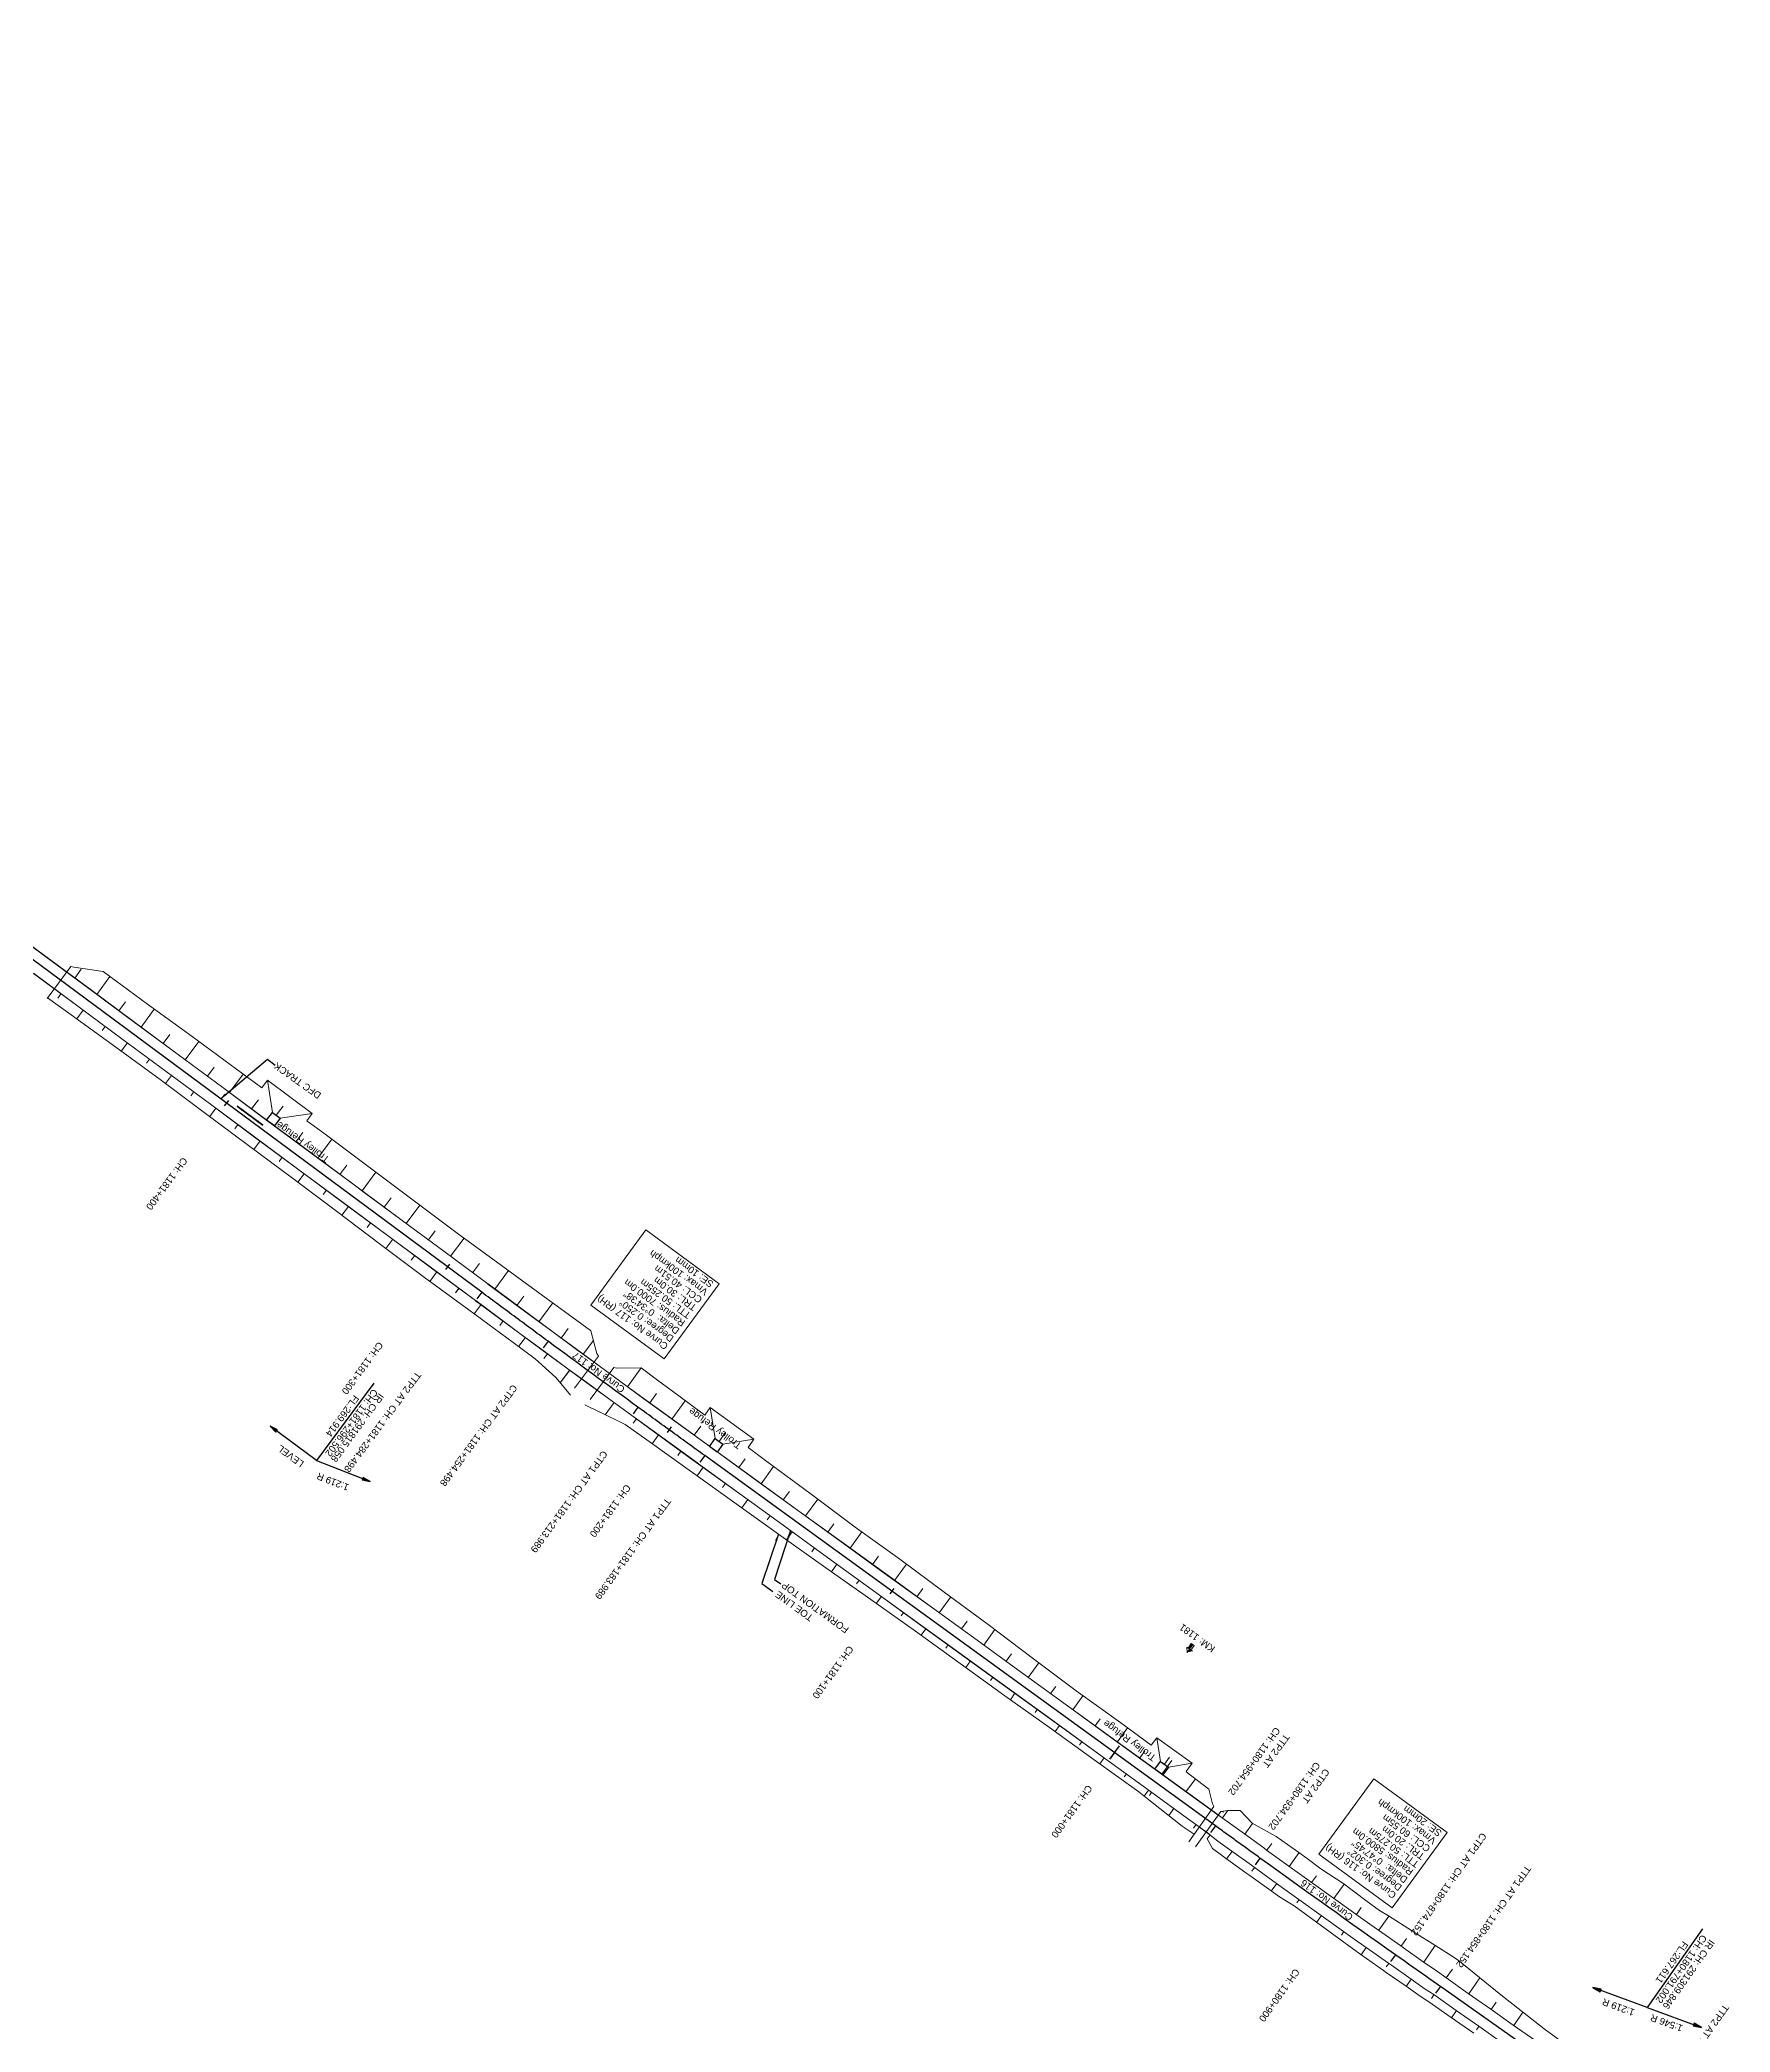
# Model space of a CAD drawing. Header units: metres. Extents: x 646784 to 662189, y 3367130 to 3378376.
# Drawn here: x 651241 to 651856, y 3374660 to 3375385 of the extents above; entities that cross this region are included whole.
import ezdxf
from ezdxf.enums import TextEntityAlignment as Align

# ---------------------------------------------------------------- set-up
doc = ezdxf.new("R2010")
doc.units = ezdxf.units.M
doc.header["$MEASUREMENT"] = 0
doc.linetypes.add('CENTER2', pattern=[1.125, 0.75, -0.125, 0.125, -0.125])
for name, color, linetype, lineweight in [('C-ALIG-DG-SPIRAL', 1, 'CENTER2', 70), ('C-ALIG-LABL-DG', 1, 'Continuous', 25), ('C-ALIG-LABL-DG-MARK', 1, 'Continuous', 25), ('Km post', 1, 'Continuous', 13), ('Proposed Curve_Details', 10, 'Continuous', 0), ('PROPOSED DFC TRACK', 1, 'Continuous', 0), ('PROPOSED DFCC TOE LINE', 239, 'Continuous', 0), ('PROPOSED DFCC TOE SLOPES', 239, 'Continuous', 0), ('PROPOSED DFCC TRACK', 1, 'Continuous', 0), ('PROPOSED GRADES IN PLAN', 10, 'Continuous', 0)]:
    doc.layers.add(name, color=color, linetype=linetype, lineweight=lineweight)
for name, color, linetype in [('PROPOSED DFCC FORMATION LINE', 187, 'Continuous'), ('PROPOSED FORMATION LINE - PLAN', 187, 'Continuous'), ('Trolley Refuse', 10, 'Continuous')]:
    doc.layers.add(name, color=color, linetype=linetype)
doc.styles.add('Arial', font='arial.ttf')
doc.styles.get("Standard").update_dxf_attribs({"font": 'arial.ttf'})
doc.styles.add('Style-Arial', font='arial.ttf')
doc.dimstyles.new('ISO-25', dxfattribs={"dimtxt": 2.5, "dimasz": 2.5, "dimexe": 1.25, "dimexo": 0.625, "dimtad": 1, "dimtxsty": 'Standard', "dimcen": 2.5, "dimadec": 0, "dimazin": 0, "dimtfac": 1, "dimtmove": 0, "dimatfit": 3, "dimfxl": 1, "dimarcsym": 0})

# ---------------------------------------------------------------- blocks, each defined once
blk = doc.blocks.new('Direction')
h = blk.add_hatch(color=256)
h.dxf.hatch_style = 1
h.paths.add_polyline_path([(-5.54, 0), (-4.75, -0.13), (-4.75, 0.13)])
blk.add_lwpolyline([(-5.54, 0), (-4.75, -0.13), (-4.75, 0.13)], close=True)
blk.add_lwpolyline([(0, 0), (-5.54, 0)])
blk = doc.blocks.new('Tick Hor')
blk.add_lwpolyline([(-0.5, 0), (0.5, 0)])
blk = doc.blocks.new('KM Post')
at = {"layer": 'Km post', "lineweight": 13}
h = blk.add_hatch(color=256, dxfattribs=at)
h.paths.add_polyline_path([(0, -8.9), (1.6, -8.9), (1.6, -3.8), (0, -3.8)])
h.paths.add_polyline_path([(0, -3.8), (0, 0), (-3.4, -3.8)])
for p, q in [((0, -8.9), (0, 0)), ((3.1, -3.8), (0, 0)), ((3.1, -3.8), (-3.4, -3.8))]:
    blk.add_line(p, q, dxfattribs=at)
blk.add_lwpolyline([(1.6, -3.8), (1.6, -8.9), (-1.6, -8.9), (-1.6, -3.8)], dxfattribs=at)

msp = doc.modelspace()

# ---------------------------------------------------------------- linework, layer by layer
at = {"layer": 'C-ALIG-DG-SPIRAL', "color": 1, "linetype": 'Continuous', "lineweight": 30, "flags": 128}
msp.add_lwpolyline([(651818.9028, 3374628.9379), (651750.6214, 3374676.9867), (651750.0937, 3374677.358), (651749.5661, 3374677.7293), (651749.0385, 3374678.1006), (651748.5109, 3374678.4719), (651747.9833, 3374678.8432), (651747.4557, 3374679.2145), (651746.9281, 3374679.5858), (651746.4005, 3374679.9571), (651745.8729, 3374680.3285), (651745.3454, 3374680.6998), (651744.8178, 3374681.0712), (651744.2903, 3374681.4426), (651743.7628, 3374681.8141), (651743.2353, 3374682.1855), (651742.7078, 3374682.557), (651742.1803, 3374682.9285), (651741.6529, 3374683.3), (651741.1255, 3374683.6716), (651740.5981, 3374684.0432), (651740.0707, 3374684.4148), (651739.5434, 3374684.7865), (651739.0161, 3374685.1582), (651738.4888, 3374685.53), (651737.9615, 3374685.9018), (651737.4343, 3374686.2737), (651736.9071, 3374686.6455), (651736.38, 3374687.0175), (651735.8528, 3374687.3895), (651735.3258, 3374687.7615), (651734.7987, 3374688.1336), (651734.2717, 3374688.5058, -0.00260994), (651684.9963, 3374723.6945), (651684.4732, 3374724.0722), (651683.9502, 3374724.4499), (651683.4272, 3374724.8277), (651682.9043, 3374725.2056), (651682.3814, 3374725.5835), (651681.8586, 3374725.9615), (651681.3357, 3374726.3395), (651680.813, 3374726.7175), (651680.2902, 3374727.0956), (651679.7675, 3374727.4738), (651679.2448, 3374727.852), (651678.7221, 3374728.2302), (651678.1995, 3374728.6084), (651677.6768, 3374728.9867), (651677.1542, 3374729.365), (651676.6317, 3374729.7434), (651676.1091, 3374730.1217), (651675.5866, 3374730.5001), (651675.064, 3374730.8786), (651674.5415, 3374731.257), (651674.019, 3374731.6355), (651673.4966, 3374732.014), (651672.9741, 3374732.3925), (651672.4517, 3374732.771), (651671.9292, 3374733.1495), (651671.4068, 3374733.5281), (651670.8844, 3374733.9066), (651670.3619, 3374734.2852), (651669.8395, 3374734.6638), (651669.3171, 3374735.0423), (651668.7947, 3374735.4209), (651483.1317, 3374869.9633), (651482.3481, 3374870.5311), (651481.5645, 3374871.099), (651480.7809, 3374871.6669), (651479.9973, 3374872.2347), (651479.2137, 3374872.8026), (651478.4301, 3374873.3705), (651477.6465, 3374873.9385), (651476.863, 3374874.5064), (651476.0794, 3374875.0744), (651475.2959, 3374875.6424), (651474.5124, 3374876.2105), (651473.729, 3374876.7786), (651472.9456, 3374877.3467), (651472.1622, 3374877.9149), (651471.3788, 3374878.4831), (651470.5955, 3374879.0514), (651469.8122, 3374879.6197), (651469.029, 3374880.1881), (651468.2458, 3374880.7566), (651467.4627, 3374881.3251), (651466.6796, 3374881.8937), (651465.8965, 3374882.4623), (651465.1136, 3374883.0311), (651464.3306, 3374883.5999), (651463.5478, 3374884.1688), (651462.765, 3374884.7378), (651461.9823, 3374885.3069), (651461.1996, 3374885.8761), (651460.417, 3374886.4453), (651459.6345, 3374887.0147), (651458.852, 3374887.5842, -0.00144677), (651426.1699, 3374911.5196), (651425.3908, 3374912.0937), (651424.6119, 3374912.6679), (651423.833, 3374913.2422), (651423.0541, 3374913.8166), (651422.2754, 3374914.3911), (651421.4967, 3374914.9657), (651420.718, 3374915.5404), (651419.9395, 3374916.1152), (651419.161, 3374916.69), (651418.3825, 3374917.2649), (651417.6041, 3374917.8399), (651416.8258, 3374918.415), (651416.0475, 3374918.9901), (651415.2692, 3374919.5653), (651414.491, 3374920.1406), (651413.7128, 3374920.7159), (651412.9347, 3374921.2912), (651412.1566, 3374921.8666), (651411.3785, 3374922.4421), (651410.6005, 3374923.0176), (651409.8225, 3374923.5931), (651409.0445, 3374924.1687), (651408.2666, 3374924.7443), (651407.4886, 3374925.3199), (651406.7107, 3374925.8955), (651405.9328, 3374926.4712), (651405.1549, 3374927.0469), (651404.3771, 3374927.6226), (651403.5992, 3374928.1983), (651402.8213, 3374928.774), (651402.0435, 3374929.3497), (646807.9803, 3378329.5765)], format="xyb", dxfattribs=at)
at = {"layer": 'C-ALIG-LABL-DG', "color": 1, "linetype": 'Continuous', "lineweight": 25}
msp.add_line((651632.1151, 3374762.0011), (651630.6481, 3374759.9768), dxfattribs=at)
at = {"layer": 'C-ALIG-LABL-DG-MARK', "color": 1, "linetype": 'Continuous', "lineweight": 25}
for p, q in [((651402.0435, 3374929.3497), (651400.2587, 3374926.9384)), ((651426.1699, 3374911.5196), (651424.3903, 3374909.1044)), ((651458.852, 3374887.5842), (651457.0865, 3374885.1588)), ((651483.1317, 3374869.9633), (651481.3714, 3374867.534)), ((651668.7947, 3374735.4209), (651667.0343, 3374732.9917)), ((651684.9963, 3374723.6945), (651683.2401, 3374721.2622)), ((651734.2717, 3374688.5058), (651732.541, 3374686.0553)), ((651750.6214, 3374676.9867), (651748.8949, 3374674.5333))]:
    msp.add_line(p, q, dxfattribs=at)
at = {"layer": 'Proposed Curve_Details'}
for points in [[(651488.3505, 3374932.4331), (651468.3598, 3374905.1372), (651441.6883, 3374924.6705), (651461.679, 3374951.9664)], [(651753.1067, 3374732.9115), (651733.116, 3374705.6156), (651706.4445, 3374725.1489), (651726.4352, 3374752.4448)]]:
    msp.add_lwpolyline(points, close=True, dxfattribs=at)
at = {"layer": 'PROPOSED DFCC FORMATION LINE', "lineweight": 0, "flags": 128}
for points in [[(651669.8336, 3374739.2991), (651663.121, 3374744.1635), (651646.9262, 3374755.8992), (651630.7313, 3374767.635), (651614.5365, 3374779.3707), (651598.3417, 3374791.1064), (651582.1468, 3374802.8422), (651565.952, 3374814.5779), (651549.7572, 3374826.3136), (651533.5623, 3374838.0494), (651517.3675, 3374849.7851), (651501.1727, 3374861.5208), (651485.3321, 3374872.9999), (651484.9778, 3374873.2566), (651468.79, 3374884.9956), (651461.0589, 3374890.6161), (651452.6295, 3374896.7617), (651444.7093, 3374902.5537), (651436.5029, 3374908.573), (651428.3944, 3374914.5385), (651420.409, 3374920.4301), (651404.3323, 3374932.3211), (651404.2744, 3374932.3639), (651388.2565, 3374944.2194), (651375.9234, 3374953.3475), (651372.1807, 3374956.1176), (651359.8477, 3374965.2457), (651356.1049, 3374968.0159), (651340.0291, 3374979.9141), (651323.9533, 3374991.8124), (651307.8775, 3375003.7107), (651291.8017, 3375015.6089), (651275.7259, 3375027.5072), (651259.6501, 3375039.4055), (651243.5743, 3375051.3037), (651227.4985, 3375063.202)], [(651227.5282, 3375063.2422), (651243.604, 3375051.3439), (651259.6798, 3375039.4456), (651275.7556, 3375027.5474), (651291.8314, 3375015.6491), (651307.9072, 3375003.7509), (651323.983, 3374991.8526), (651340.0588, 3374979.9543), (651356.1346, 3374968.0561), (651359.8774, 3374965.2859), (651372.2104, 3374956.1578), (651375.9532, 3374953.3877), (651388.2862, 3374944.2595), (651404.3042, 3374932.4041), (651404.362, 3374932.3613), (651420.4387, 3374920.4703), (651428.4241, 3374914.5788), (651436.5325, 3374908.6133), (651444.7389, 3374902.594), (651452.659, 3374896.8021), (651461.0883, 3374890.6565), (651468.8194, 3374885.036), (651485.0072, 3374873.297), (651485.3614, 3374873.0404), (651501.202, 3374861.5613), (651517.3968, 3374849.8256), (651533.5917, 3374838.0898), (651549.7865, 3374826.3541), (651565.9813, 3374814.6184), (651582.1762, 3374802.8827), (651598.371, 3374791.1469), (651614.5658, 3374779.4112), (651630.7607, 3374767.6755), (651646.9555, 3374755.9397), (651663.1503, 3374744.204), (651669.863, 3374739.3396)], [(651666.7882, 3374732.1821), (651658.6907, 3374738.05), (651642.4959, 3374749.7857), (651626.3011, 3374761.5214), (651610.1063, 3374773.2571), (651593.9114, 3374784.9929), (651577.7166, 3374796.7286), (651561.5218, 3374808.4643), (651545.3269, 3374820.2001), (651529.1321, 3374831.9358), (651512.9373, 3374843.6715), (651496.7424, 3374855.4073), (651480.9018, 3374866.8863), (651480.5476, 3374867.143), (651464.3537, 3374878.8864), (651456.6156, 3374884.5121), (651448.1771, 3374890.6643), (651440.2484, 3374896.4625), (651432.0331, 3374902.4883), (651423.9158, 3374908.4603), (651415.9232, 3374914.3572), (651399.8407, 3374926.2525), (651399.7828, 3374926.2953), (651383.7649, 3374938.1507), (651371.4318, 3374947.2789), (651367.6891, 3374950.049), (651355.3561, 3374959.1771), (651351.6133, 3374961.9473), (651335.5375, 3374973.8455), (651319.4617, 3374985.7438), (651303.3859, 3374997.6421), (651287.3101, 3375009.5403), (651271.2343, 3375021.4386), (651255.1585, 3375033.3368), (651239.0827, 3375045.2351)], [(651666.8175, 3374732.2226), (651658.7201, 3374738.0904), (651642.5253, 3374749.8262), (651626.3304, 3374761.5619), (651610.1356, 3374773.2976), (651593.9408, 3374785.0334), (651577.7459, 3374796.7691), (651561.5511, 3374808.5048), (651545.3563, 3374820.2406), (651529.1614, 3374831.9763), (651512.9666, 3374843.712), (651496.7718, 3374855.4478), (651480.9312, 3374866.9268), (651480.5769, 3374867.1835), (651464.3831, 3374878.9269), (651456.645, 3374884.5525), (651448.2066, 3374890.7047), (651440.2779, 3374896.5029), (651432.0627, 3374902.5286), (651423.9455, 3374908.5006), (651415.953, 3374914.3974), (651399.8704, 3374926.2927), (651399.8126, 3374926.3355), (651383.7946, 3374938.1909), (651371.4616, 3374947.3191), (651367.7188, 3374950.0892), (651355.3858, 3374959.2173), (651351.643, 3374961.9875), (651335.5672, 3374973.8857), (651319.4914, 3374985.784), (651303.4156, 3374997.6822), (651287.3398, 3375009.5805), (651271.264, 3375021.4788), (651255.1882, 3375033.377), (651239.1124, 3375045.2753)]]:
    msp.add_lwpolyline(points, dxfattribs=at)
at = {"layer": 'PROPOSED DFCC TOE LINE', "lineweight": 0, "flags": 128}
for points in [[(651253.7396, 3375047.4735), (651264.4368, 3375045.8728), (651280.5364, 3375034.0067), (651296.7346, 3375022.2738), (651312.858, 3375010.4398), (651322.1127, 3375003.5903)], [(651434.3481, 3374891.9822), (651429.1094, 3374898.1994), (651428.979, 3374898.3308), (651421.477, 3374905.1504), (651413.493, 3374911.0671), (651397.3837, 3374922.9329), (651397.3256, 3374922.9754), (651381.2367, 3374934.7349), (651365.197, 3374946.6819), (651349.2748, 3374958.7877), (651333.3023, 3374970.8256), (651317.2294, 3374982.7277), (651301.193, 3374994.6792), (651285.1815, 3375006.6644), (651269.0194, 3375018.446), (651252.8224, 3375030.1805), (651244.2007, 3375036.3163)], [(651322.1127, 3375003.5903), (651324.1949, 3375006.4036), (651340.4669, 3374994.3602), (651338.4368, 3374991.6172), (651345.0982, 3374986.7631), (651361.1244, 3374974.7978), (651377.1713, 3374962.8604), (651393.1695, 3374950.8574), (651409.226, 3374939.054), (651409.284, 3374939.0114), (651425.435, 3374927.2344), (651433.4683, 3374921.4248), (651441.5759, 3374915.4787), (651441.722, 3374915.3696), (651443.9298, 3374907.1199)], [(651451.2026, 3374901.7485), (651460.0893, 3374901.853), (651466.0203, 3374897.4319), (651473.6677, 3374891.7125), (651483.1624, 3374884.6546), (651485.1457, 3374887.3914), (651501.0068, 3374875.8973), (651498.882, 3374872.9651), (651505.7589, 3374867.8496), (651521.7885, 3374855.8859), (651537.8562, 3374843.9747), (651554.1119, 3374832.323), (651570.1583, 3374820.3825), (651586.257, 3374808.5141), (651602.2311, 3374796.4737), (651618.1896, 3374784.4119), (651634.4687, 3374772.7924), (651645.5093, 3374764.6619)], [(651661.1279, 3374732.3854), (651656.7025, 3374735.3063), (651643.3488, 3374745.8242), (651640.9783, 3374747.6914), (651624.7699, 3374759.4085), (651608.5282, 3374771.0795), (651592.2409, 3374782.6876), (651576.0099, 3374794.3735), (651559.822, 3374806.1188), (651543.5074, 3374817.6893), (651527.1454, 3374829.1942), (651510.8536, 3374840.7962), (651494.5758, 3374852.4174), (651478.6734, 3374863.8111), (651478.3176, 3374864.0657), (651462.0472, 3374875.7102), (651454.2624, 3374881.2794), (651444.8861, 3374885.8474), (651444.7095, 3374885.9156), (651439.5658, 3374888.4436)], [(651645.5093, 3374764.6619), (651647.5107, 3374767.4239), (651660.3451, 3374758.1233), (651658.1478, 3374755.0911)], [(651658.1808, 3374755.0657), (651666.4179, 3374748.7131), (651667.7493, 3374743.4283)]]:
    msp.add_lwpolyline(points, dxfattribs=at)
at = {"layer": 'PROPOSED DFCC TOE SLOPES', "linetype": 'Continuous', "lineweight": 0}
for p, q in [((651665.848, 3374730.6853, 268.2129), (651666.8906, 3374732.1015, 269.0923)), ((651679.4645, 3374732.3822, 269.0436), (651682.2796, 3374736.2693, 266.6439)), ((651674.9009, 3374726.1183, 269.0387), (651672.8941, 3374723.3894, 267.3452)), ((651695.6724, 3374720.6647, 268.946), (651699.267, 3374725.6533, 265.8716)), ((651682.0245, 3374718.9036, 268.1564), (651683.0013, 3374720.2546, 268.99)), ((651705.5435, 3374717.2689, 267.3943), (651703.7913, 3374714.8265, 268.8972)), ((651691.1088, 3374714.4007, 268.9412), (651689.1515, 3374711.6844, 267.2672)), ((651711.923, 3374709.0063, 268.8484), (651715.6504, 3374714.2262, 265.6414)), ((651698.3848, 3374707.3878, 268.1697), (651699.2275, 3374708.5624, 268.8925)), ((651707.3592, 3374702.7421, 268.8437), (651705.5999, 3374700.2784, 267.3301)), ((651721.8378, 3374705.6947, 267.2718), (651720.0676, 3374703.2041, 268.7996)), ((651714.6146, 3374695.6888, 268.0276), (651715.5037, 3374696.9398, 268.795)), ((651728.2251, 3374697.4201, 268.7507), (651731.8646, 3374702.5632, 265.6005)), ((651723.6611, 3374691.1555, 268.7463), (651721.8085, 3374688.5376, 267.1427)), ((651730.9109, 3374684.0846, 267.9007), (651731.8294, 3374685.3868, 268.6975)), ((651740.0047, 3374679.6279, 268.6488), (651738.2184, 3374677.05, 267.0805)), ((651747.3558, 3374672.6823, 267.8052), (651748.2665, 3374673.9972, 268.605)), ((651756.4447, 3374668.2424, 268.5562), (651754.605, 3374665.628, 266.9578)), ((651770.9407, 3374671.2393, 266.9102), (651769.1031, 3374668.6279, 268.5068)), ((651777.2812, 3374662.873, 268.458), (651780.6241, 3374667.6235, 265.5536)), ((651763.7346, 3374661.2253, 267.7357), (651764.6228, 3374662.4875, 268.5074))]:
    msp.add_line(p, q, dxfattribs=at)
at = {"layer": 'PROPOSED DFCC TOE SLOPES', "linetype": 'Continuous', "lineweight": 0, "flags": 128}
for points in [[(651254.0661, 3375043.5383), (651256.4631, 3375046.7769)], [(651262.104, 3375037.5892), (651266.8944, 3375044.0615)], [(651249.1135, 3375037.8731), (651247.8887, 3375036.2182)], [(651257.1514, 3375031.924), (651254.8003, 3375028.7475)], [(651270.1419, 3375031.6401), (651272.5431, 3375034.8843)], [(651278.1798, 3375025.691), (651283.009, 3375032.2158)], [(651265.1893, 3375025.9749), (651264.0441, 3375024.4275)], [(651286.2177, 3375019.7418), (651288.6629, 3375023.0456)], [(651273.2272, 3375020.0257), (651270.9931, 3375017.0072)], [(651281.2651, 3375014.0766), (651280.1696, 3375012.5965)], [(651294.2556, 3375013.7927), (651299.1958, 3375020.4674)], [(651289.303, 3375008.1275), (651287.1368, 3375005.2007)], [(651302.2935, 3375007.8436), (651304.7755, 3375011.197)], [(651310.3314, 3375001.8944), (651315.3119, 3375008.6236)], [(651297.3409, 3375002.1784), (651296.2418, 3375000.6933)], [(651325.9437, 3374994.6936), (651324.1949, 3375006.4036)], [(651305.3788, 3374996.2292), (651303.1514, 3374993.2197)], [(651318.3693, 3374995.9453), (651320.8596, 3374999.31)], [(651327.3503, 3374993.6525), (651329.8406, 3374997.0172)], [(651328.7569, 3374992.6114), (651340.4669, 3374994.3602)], [(651313.4167, 3374990.2801), (651312.2931, 3374988.762)], [(651334.4451, 3374984.047), (651336.9643, 3374987.4508)], [(651321.4546, 3374984.331), (651319.1922, 3374981.2742)], [(651329.4925, 3374978.3818), (651328.3606, 3374976.8525)], [(651342.483, 3374978.0979), (651347.5446, 3374984.9366)], [(651337.5304, 3374972.4327), (651335.2529, 3374969.3555)], [(651350.5209, 3374972.1488), (651353.0393, 3374975.5514)], [(651358.5588, 3374966.1996), (651363.5739, 3374972.9756)], [(651345.5683, 3374966.4836), (651344.4037, 3374964.9101)], [(651366.5967, 3374960.2505), (651369.097, 3374963.6287)], [(651353.6062, 3374960.5344), (651351.2192, 3374957.3094)], [(651374.6346, 3374954.3014), (651379.6133, 3374961.0282)], [(651361.6441, 3374954.5853), (651360.4122, 3374952.9209)], [(651382.6725, 3374948.3523), (651385.1425, 3374951.6895)], [(651390.7104, 3374942.4031), (651395.6294, 3374949.0491)], [(651369.682, 3374948.6362), (651367.1558, 3374945.2229)], [(651377.7199, 3374942.687), (651376.4478, 3374940.9682)], [(651385.7578, 3374936.7379), (651383.2086, 3374933.2936)], [(651398.748, 3374936.4542), (651401.217, 3374939.7904)], [(651406.7855, 3374930.5066), (651411.7482, 3374937.2146)], [(651393.7957, 3374930.7888), (651392.5389, 3374929.0907)], [(651393.7962, 3374930.7884), (651392.5395, 3374929.0902)], [(651414.8236, 3374924.5613), (651417.3241, 3374927.9433)], [(651401.8346, 3374924.8399), (651399.351, 3374921.4838)], [(651401.836, 3374924.8388), (651399.3533, 3374921.4822)], [(651422.8607, 3374918.6213), (651427.9015, 3374925.4506)], [(651409.8758, 3374918.8923), (651408.6404, 3374917.2219)], [(651409.8776, 3374918.891), (651408.6426, 3374917.2202)], [(651417.9192, 3374912.9468), (651415.455, 3374909.6131)], [(651417.9267, 3374912.9412), (651415.4666, 3374909.6045)], [(651430.9022, 3374912.6935), (651433.4389, 3374916.1397)], [(651425.9756, 3374907.007), (651424.6632, 3374905.227)], [(651425.9838, 3374907.0009), (651424.6734, 3374905.2185)], [(651438.9512, 3374906.7771), (651442.6667, 3374911.8395)], [(651434.0408, 3374901.0776), (651430.6129, 3374896.415)], [(651434.0495, 3374901.0712), (651430.6256, 3374896.3999)], [(651455.0743, 3374894.9792), (651460.0893, 3374901.853)], [(651463.1486, 3374889.0969), (651465.618, 3374892.4914)], [(651450.1977, 3374889.2529), (651446.9679, 3374884.8332)], [(651450.2061, 3374889.2467), (651446.9844, 3374884.8251)], [(651471.2325, 3374883.2244), (651476.0876, 3374889.9136)], [(651486.9391, 3374876.1577), (651485.1457, 3374887.3914)], [(651458.2883, 3374883.3578), (651457.1008, 3374881.7281)], [(651458.2966, 3374883.3518), (651457.1114, 3374881.7205)], [(651466.3867, 3374877.4739), (651464.0592, 3374874.2703)], [(651466.3922, 3374877.4699), (651464.0676, 3374874.2643)], [(651479.3251, 3374877.3558), (651481.7164, 3374880.6538)], [(651488.3561, 3374875.1309), (651490.7475, 3374878.4289)], [(651474.4877, 3374871.5993), (651473.3437, 3374870.0218)], [(651474.4882, 3374871.5989), (651473.3443, 3374870.0213)], [(651489.7731, 3374874.104), (651501.0068, 3374875.8973)], [(651482.5841, 3374865.729), (651480.332, 3374862.6228)], [(651482.5857, 3374865.7279), (651480.3343, 3374862.6211)], [(651495.5168, 3374865.6194), (651497.8355, 3374868.8191)], [(651503.6142, 3374859.7516), (651508.1755, 3374866.046)], [(651490.6831, 3374859.86), (651489.5732, 3374858.3284)], [(651511.7116, 3374853.8837), (651513.951, 3374856.9739)], [(651498.7805, 3374853.9921), (651496.5948, 3374850.976)], [(651506.8779, 3374848.1243), (651505.8058, 3374846.6448)], [(651519.809, 3374848.0158), (651524.2109, 3374854.0902)], [(651514.9753, 3374842.2564), (651512.8743, 3374839.3571)], [(651527.9064, 3374842.148), (651530.0756, 3374845.1413)], [(651536.0038, 3374836.2801), (651540.3069, 3374842.2181)], [(651523.0727, 3374836.3885), (651522.0465, 3374834.9723)], [(651544.1013, 3374830.4122), (651546.268, 3374833.4023)], [(651531.1701, 3374830.5207), (651529.1748, 3374827.7672)], [(651552.1987, 3374824.5444), (651556.5311, 3374830.5229)], [(651539.2676, 3374824.6528), (651538.3117, 3374823.3338)], [(651547.365, 3374818.7849), (651545.531, 3374816.2541)], [(651560.2961, 3374818.6765), (651562.4252, 3374821.6145)], [(651568.3935, 3374812.8086), (651572.5853, 3374818.5932)], [(651555.4624, 3374812.9171), (651554.5754, 3374811.693)], [(651563.5598, 3374807.0492), (651561.8299, 3374804.662)], [(651576.4909, 3374806.9408), (651578.5628, 3374809.7999)], [(651584.5883, 3374801.0729), (651588.6653, 3374806.6989)], [(651571.6572, 3374801.1813), (651570.7905, 3374799.9853)], [(651592.6858, 3374795.205), (651594.669, 3374797.9419)], [(651579.7546, 3374795.3135), (651578.0231, 3374792.924)], [(651600.7832, 3374789.3372), (651604.637, 3374794.6552)], [(651587.8521, 3374789.4456), (651586.9953, 3374788.2633)], [(651595.9495, 3374783.5777), (651594.2611, 3374781.2478)], [(651608.8806, 3374783.4693), (651610.7484, 3374786.0468)], [(651616.978, 3374777.6014), (651620.6439, 3374782.6602)], [(651604.0469, 3374777.7099), (651603.2258, 3374776.5768)], [(651612.1443, 3374771.842), (651610.5427, 3374769.6319)], [(651625.0754, 3374771.7336), (651626.9294, 3374774.292)], [(651633.1728, 3374765.8657), (651636.8967, 3374771.0044)], [(651620.2417, 3374765.9741), (651619.4527, 3374764.8853)], [(651641.2702, 3374759.9978), (651643.1097, 3374762.5362)], [(651648.8875, 3374758.8003), (651647.5107, 3374767.4239)], [(651628.3391, 3374760.1063), (651626.7803, 3374757.9552)], [(651636.4366, 3374754.2384), (651635.6605, 3374753.1675)], [(651649.3677, 3374754.13), (651652.9622, 3374759.0903)], [(651650.3045, 3374757.7734), (651652.1439, 3374760.3118)], [(651651.7216, 3374756.7466), (651660.3451, 3374758.1233)], [(651644.534, 3374748.3705), (651642.9286, 3374746.1552)], [(651645.6185, 3374747.5846), (651644.8001, 3374746.4552)], [(651658.1168, 3374747.7898), (651661.522, 3374752.4889)], [(651653.7159, 3374741.7168), (651651.8438, 3374739.1333)], [(651661.8133, 3374735.8489), (651660.8535, 3374734.5244)]]:
    msp.add_lwpolyline(points, dxfattribs=at)
at = {"layer": 'PROPOSED DFCC TRACK', "linetype": 'Continuous', "flags": 128}
for points, elevation in [([(651244.002, 3375036.048), (651252.632, 3375047.7006), (651253.7396, 3375047.4735)], 268.289), ([(651435.84, 3374894.474), (651444.47, 3374906.1266), (651443.9298, 3374907.1199)], 268.257), ([(651441.465, 3374890.323), (651450.095, 3374901.9756), (651451.2026, 3374901.7485)], 268.273), ([(651659.1, 3374729.544), (651668.3069, 3374742.4447), (651667.7493, 3374743.4283)], 268.227), ([(651661.566, 3374727.714), (651670.7729, 3374740.6147), (651671.8844, 3374740.4071)], 268.241)]:
    msp.add_lwpolyline(points, dxfattribs=dict(at, elevation=elevation))
at = {"layer": 'Trolley Refuse'}
for points in [[(651326.6747, 3374989.7982), (651323.8615, 3374991.8804), (651325.9437, 3374994.6936), (651328.7569, 3374992.6114)], [(651487.7194, 3374871.2699), (651484.8853, 3374873.3237), (651486.9391, 3374876.1577), (651489.7731, 3374874.104)], [(651649.6678, 3374753.9125), (651646.8337, 3374755.9662), (651648.8875, 3374758.8003), (651651.7216, 3374756.7466)]]:
    msp.add_lwpolyline(points, close=True, dxfattribs=at)

# ---------------------------------------------------------------- block references
at = {"layer": 'C-ALIG-LABL-DG', "color": 1, "linetype": 'Continuous', "lineweight": 25}
for name, p, xscale, yscale, zscale, rotation in [('Tick Hor', (651309.2044, 3374998.0632), 2.500000000000022, 2.500000000000022, 2.500000000000022, 233.4935630041748), ('Tick Hor', (651389.5834, 3374938.5718), 2.500000000000022, 2.500000000000022, 2.500000000000022, 233.4935630041748), ('Direction', (651342.0093, 3374868.1981), 3.789791541545083, 3.789791541545083, 3.789791541545083, 323.4935630042222), ('Tick Hor', (651470.1687, 3374879.3611), 2.5, 2.5, 2.5, 234.0357199503658), ('Tick Hor', (651551.1409, 3374820.6798), 2.5, 2.5, 2.5, 234.0706921083818), ('Tick Hor', (651632.1151, 3374762.0011), 6, 6, 6, 234.0706921083818)]:
    msp.add_blockref(name, p, dxfattribs=dict(at, xscale=xscale, yscale=yscale, zscale=zscale, rotation=rotation))

# ---------------------------------------------------------------- texts
at = {"layer": 'Proposed Curve_Details', "lineweight": 0, "char_height": 2.5, "attachment_point": 7, "rotation": 143.7821274, "line_spacing_factor": 0.84, "style": 'Style-Arial'}
for s, insert in [('Curve No: 117 (RH)\\PDegree: 0.250%%D\\PDelta:  0%%D34\'38"\\PRadius: 7000.0m\\PTTL: 50.255m\\PTRL: 30.0m\\PCCL: 40.51m\\PVmax: 100kmph\\PSE: 10mm', (651486.6435, 3374932.8649)), ('Curve No: 116 (RH)\\PDegree: 0.302%%D\\PDelta:  0%%D47\'45"\\PRadius: 5800.0m\\PTTL: 50.275m\\PTRL: 20.0m\\PCCL: 60.55m\\PVmax: 100kmph\\PSE: 20mm', (651751.3997, 3374733.3433))]:
    msp.add_mtext(s, dxfattribs=dict(at, insert=insert))
at = {"layer": 'PROPOSED DFC TRACK', "color": 10, "linetype": 'Continuous', "lineweight": -3, "ltscale": 5, "style": 'Style-Arial'}
msp.add_text(' DFC TRACK', height=2.5, rotation=144.7270923, dxfattribs=at).set_placement((651327.6345, 3375013.0246), align=Align.RIGHT)
at = {"layer": 'PROPOSED DFCC TOE LINE', "lineweight": 0}
msp.add_text(' TOE LINE', height=2.5, rotation=144.0611242, dxfattribs=at).set_placement((651509.9317, 3374820.9337), align=Align.RIGHT)
at = {"layer": 'PROPOSED FORMATION LINE - PLAN', "lineweight": 0}
msp.add_text(' FORMATION TOP', height=2.5, rotation=144.0611242, dxfattribs=at).set_placement((651512.224, 3374824.3085), align=Align.RIGHT)
at = {"layer": 'PROPOSED GRADES IN PLAN', "color": 7, "linetype": 'Continuous', "lineweight": 0, "char_height": 2.5, "attachment_point": 4, "line_spacing_factor": 1.08, "style": 'Style-Arial'}
for s, insert, rotation in [('IR CH: 291815.058', (651365.6812, 3374892.1712), 233.7821274), ('IR CH: 291309.846', (651849.5229, 3374693.6452), 234.8201007)]:
    msp.add_mtext(s, dxfattribs=dict(at, insert=insert, rotation=rotation))
at = {"layer": 'Trolley Refuse', "style": 'Style-Arial'}
for s, rotation, p in [('Trolley Refuge', 144, (651346.9239, 3374978.1863)), ('Curve No: 117', 143.7821274, (651454.3753, 3374894.5539)), ('Trolley Refuge', 144, (651496.7878, 3374874.1242)), ('Trolley Refuge', 144, (651647.5062, 3374760.6588)), ('Curve No: 116', 143.7821274, (651719.1316, 3374702.7321))]:
    msp.add_text(s, height=2.5, rotation=rotation, dxfattribs=at).set_placement(p)

# ---------------------------------------------------------------- leaders
at = {"layer": 'PROPOSED DFC TRACK', "color": 10, "linetype": 'Continuous', "lineweight": -3, "ltscale": 5}
msp.add_leader([(651307.0272, 3374999.6746), (651324.191, 3375014.0004), (651326.9312, 3375011.9143)], dimstyle='ISO-25', override={"dimtxt": 3, "dimasz": 2.5, "dimgap": 0.625, "dimtad": 0, "dimdec": 3, "dimzin": 2, "dimtdec": 3}, dxfattribs=at)
at = {"layer": 'PROPOSED DFC TRACK', "linetype": 'Continuous', "lineweight": 0}
for points in [[(651313.1091, 3374996.9193), (651322.5098, 3374990.0699)], [(651322.5098, 3374990.0699), (651313.1091, 3374996.9193)]]:
    msp.add_leader(points, dimstyle='ISO-25', override={"dimtxt": 3, "dimasz": 2.5, "dimtad": 0, "dimdec": 3, "dimzin": 2, "dimtdec": 3}, dxfattribs=at)
at = {"layer": 'PROPOSED DFCC TOE LINE', "lineweight": 0}
msp.add_leader([(651509.9211, 3374841.4619), (651503.9082, 3374823.4862), (651507.8981, 3374820.5812)], dimstyle='ISO-25', override={"dimtxt": 3, "dimasz": 2.5, "dimgap": 0.625, "dimtad": 0, "dimdec": 3, "dimzin": 2, "dimtdec": 3}, dxfattribs=at)
at = {"layer": 'PROPOSED FORMATION LINE - PLAN', "lineweight": 0}
msp.add_leader([(651514.3827, 3374842.6859), (651508.4718, 3374824.9733), (651510.7523, 3374823.2993)], dimstyle='ISO-25', override={"dimtxt": 3, "dimasz": 2.5, "dimgap": 0.625, "dimtad": 0, "dimdec": 3, "dimzin": 2, "dimtdec": 3}, dxfattribs=at)

# ---------------------------------------------------------------- next in the draw order: texts
at = {"layer": 'C-ALIG-LABL-DG', "color": 1, "linetype": 'Continuous', "lineweight": 25, "char_height": 2.5, "style": 'Arial', "bg_fill": 3, "box_fill_scale": 1.04, "bg_fill_color": 256, "bg_fill_true_color": 13158600, "bg_fill_transparency": 0}
for s, insert, width, attachment_point, rotation in [('CH: 1181+400', (651294.2721, 3374977.888), 22.502814, 4, 233.493563), ('TTP2 AT CH: 1181+284.498', (651352.8444, 3374864.3492), 44.566422, 6, 233.493563), ('CTP2 AT CH: 1181+254.498', (651387.6719, 3374859.271), 44.866115, 6, 233.6163397), ('LEVEL', (651337.6733, 3374867.5506), 10.597766, 7, 143.493563), ('TTP1 AT CH: 1181+183.989', (651444.0046, 3374818.1458), 44.566422, 6, 234.0706921), ('KM: 1181', (651667.5052, 3374798.2269), 14.19236, 1, 144.0706921), ('CH: 1181+100', (651536.4126, 3374800.3553), 22.502814, 4, 234.0706921), ('\\pxql;CTP2 AT \\PCH: 1180+934.702', (651689.9382, 3374732.1786), 30.531519, 6, 234.1694779), ('CH: 1181+000', (651623.2546, 3374749.774), 22.502814, 4, 234.0706921), ('TTP1 AT CH: 1180+854.152', (651757.2132, 3374684.2855), 44.53542, 6, 234.8664157), ('CH: 1180+900', (651698.6204, 3374683.0271), 22.502814, 4, 234.5122853), ('1:219 R', (651821.5125, 3374668.5778), 11.925716, 7, 159.8664157), ('TTP2 AT CH: 1180+770.659', (651829.1589, 3374633.7936), 44.566422, 6, 234.8664157)]:
    msp.add_mtext(s, dxfattribs=dict(at, insert=insert, width=width, attachment_point=attachment_point, rotation=rotation))

# ---------------------------------------------------------------- next in the draw order: linework, layer by layer
at = {"layer": 'PROPOSED DFCC TOE SLOPES', "linetype": 'Continuous', "lineweight": 0}
for p, q in [((651689.3252, 3374728.9534, 267.4926), (651687.5649, 3374726.5186, 268.9948)), ((651754.9701, 3374683.2968, 266.6728), (651752.7469, 3374680.1376, 268.6044)), ((651760.925, 3374674.3827, 268.5556), (651764.9943, 3374680.1655, 265.02))]:
    msp.add_line(p, q, dxfattribs=at)

# ---------------------------------------------------------------- next in the draw order: block references
at = {"layer": 'C-ALIG-LABL-DG', "color": 1, "linetype": 'Continuous', "lineweight": 25, "xscale": 0.3933041122191764, "yscale": 0.3933041122191764, "zscale": 0.3933041122191764, "rotation": 144.070692108252}
msp.add_blockref('KM Post', (651658.5205, 3374798.4395), dxfattribs=at)

# ---------------------------------------------------------------- next in the draw order: texts
at = {"layer": 'C-ALIG-LABL-DG', "color": 1, "linetype": 'Continuous', "lineweight": 25, "char_height": 2.5, "style": 'Arial', "bg_fill": 3, "box_fill_scale": 1.04, "bg_fill_color": 256, "bg_fill_true_color": 13158600, "bg_fill_transparency": 0}
for s, insert, width, attachment_point, rotation in [('CH: 1181+296.502\\PFL:269.914', (651353.0567, 3374883.1244), 29.350972, 5, 233.493563), ('CTP1 AT CH: 1181+213.989', (651420.6571, 3374835.1137), 44.866115, 6, 233.9479154), ('1:219 R', (651342.6923, 3374863.8723), 11.925716, 9, 158.493563), ('\\pxql;TTP2 AT \\PCH: 1180+954.702', (651674.3501, 3374743.463), 32.222228, 6, 234.0706921), ('CTP1 AT CH: 1180+874.152', (651740.7721, 3374695.8691), 44.835113, 6, 234.7676298), ('1:546 R', (651827.5462, 3374667.0359), 11.925716, 9, 159.8664157)]:
    msp.add_mtext(s, dxfattribs=dict(at, insert=insert, width=width, attachment_point=attachment_point, rotation=rotation))

# ---------------------------------------------------------------- next in the draw order: linework, layer by layer
at = {"layer": 'C-ALIG-LABL-DG', "color": 1, "linetype": 'Continuous', "lineweight": 25}
msp.add_line((651362.8312, 3374896.3308), (651342.0093, 3374868.1981), dxfattribs=at)
at = {"layer": 'PROPOSED DFCC FORMATION LINE', "lineweight": 0}
for points in [[(651785.2977, 3374657.232, 268.4102), (651777.1195, 3374662.9868, 268.459), (651768.9414, 3374668.7417, 268.5078), (651760.7633, 3374674.4965, 268.5565), (651752.5852, 3374680.2513, 268.6053), (651749.5144, 3374682.4122, 268.6236), (651744.4077, 3374686.0061, 268.6541), (651737.2522, 3374691.0461, 268.6968), (651736.235, 3374691.7632, 268.7029), (651728.0716, 3374697.5285, 268.7517), (651725.0095, 3374699.6967, 268.77), (651719.921, 3374703.3082, 268.8004), (651711.7835, 3374709.1057, 268.8492), (651711.7813, 3374709.1073, 268.8492), (651703.6589, 3374714.9213, 268.898), (651698.5871, 3374718.5655, 268.9285), (651695.547, 3374720.755, 268.9468), (651687.4444, 3374726.6056, 268.9956), (651686.4316, 3374727.3381, 269.0017), (651679.3466, 3374732.4676, 269.0443), (651674.2856, 3374736.1347, 269.0748), (651671.2495, 3374738.3349, 269.0931), (651667.0472, 3374741.3801, 269.1184)], [(651772.7459, 3374656.7714, 268.459), (651764.5677, 3374662.5263, 268.5078), (651756.3896, 3374668.2811, 268.5565), (651748.2115, 3374674.036, 268.6053), (651745.0544, 3374676.0742, 268.6186), (651739.9467, 3374679.6687, 268.6491), (651732.7869, 3374684.7118, 268.6918), (651731.7688, 3374685.4295, 268.6979), (651723.5954, 3374691.2019, 268.7467), (651720.5284, 3374693.3736, 268.765), (651715.4312, 3374696.9912, 268.7954), (651707.2796, 3374702.7988, 268.8442), (651707.2774, 3374702.8003, 268.8442), (651699.1409, 3374708.6244, 268.893), (651694.0605, 3374712.2749, 268.9235), (651691.0154, 3374714.4679, 268.9418), (651682.903, 3374720.3257, 268.9906), (651681.8892, 3374721.0589, 268.9967), (651674.7999, 3374726.1914, 269.0393), (651669.738, 3374729.8592, 269.0698), (651666.7899, 3374732.1808, 269.0931), (651663.0148, 3374734.9165, 269.1159)]]:
    msp.add_polyline3d(points, dxfattribs=at)
at = {"layer": 'PROPOSED DFCC TOE LINE', "lineweight": 0}
for points in [[(651670.7729, 3374740.6147, 268.241), (651673.3309, 3374740.9602, 267.4188), (651677.7896, 3374740.9701, 266.0891), (651682.1519, 3374736.3398, 266.6535), (651689.8625, 3374732.081, 266.0748), (651690.9644, 3374731.4731, 265.9921), (651699.1436, 3374725.745, 265.8712), (651702.1464, 3374723.5119, 265.8816), (651707.1595, 3374719.8004, 265.8955), (651715.5119, 3374714.3313, 265.6396), (651715.5141, 3374714.3297, 265.6396), (651723.4615, 3374708.2893, 265.7448), (651728.5403, 3374704.6789, 265.7168), (651731.7052, 3374702.6643, 265.606), (651740.1448, 3374697.3079, 265.3106), (651741.2027, 3374696.6502, 265.2685), (651748.6068, 3374691.9716, 265.0065), (651753.875, 3374688.6091, 264.835), (651757.0389, 3374686.5805, 264.7357), (651764.8404, 3374680.2904, 265.0142), (651772.6233, 3374673.9739, 265.3088), (651780.4684, 3374667.7458, 265.5494), (651788.3435, 3374661.5604, 265.7638), (651796.4664, 3374655.727, 265.7631)], [(651762.7909, 3374660.0012, 266.964), (651754.5495, 3374665.6662, 266.9578), (651746.3705, 3374671.4198, 267.0058), (651743.2471, 3374673.5059, 267.0484), (651738.1415, 3374677.1041, 267.081), (651730.9567, 3374682.1156, 267.1036), (651729.9317, 3374682.8243, 267.104), (651721.743, 3374688.5837, 267.143), (651718.7048, 3374690.8003, 267.188), (651713.6536, 3374694.4904, 267.2613), (651705.5205, 3374700.3355, 267.3308), (651705.5183, 3374700.3371, 267.3308), (651697.4563, 3374706.2764, 267.4481), (651692.0997, 3374709.5501, 267.245), (651689.0579, 3374711.7522, 267.2679), (651680.9492, 3374717.624, 267.3235), (651679.9355, 3374718.3581, 267.33), (651672.8124, 3374723.4478, 267.3454), (651667.7557, 3374727.1237, 267.3807), (651667.7557, 3374727.1237, 267.3807), (651665.848, 3374730.6853, 268.2129)]]:
    msp.add_polyline3d(points, dxfattribs=at)
at = {"layer": 'PROPOSED DFCC TOE SLOPES', "linetype": 'Continuous', "lineweight": 0}
for p, q in [((651673.3309, 3374740.9602, 267.4188), (651671.3668, 3374738.2498, 269.0924)), ((651738.352, 3374694.4282, 267.003), (651736.3936, 3374691.6514, 268.7019)), ((651744.5689, 3374685.8926, 268.6531), (651748.7738, 3374691.8649, 265.0011))]:
    msp.add_line(p, q, dxfattribs=at)

# ---------------------------------------------------------------- next in the draw order: block references
at = {"layer": 'C-ALIG-LABL-DG', "color": 1, "linetype": 'Continuous', "lineweight": 25, "xscale": 3.789791541545086, "yscale": 3.789791541545086, "zscale": 3.789791541545086, "rotation": 158.4935630042221}
msp.add_blockref('Direction', (651342.0093, 3374868.1981), dxfattribs=at)

# ---------------------------------------------------------------- next in the draw order: texts
at = {"layer": 'C-ALIG-LABL-DG', "color": 1, "linetype": 'Continuous', "lineweight": 25, "char_height": 2.5, "style": 'Arial', "bg_fill": 3, "box_fill_scale": 1.04, "bg_fill_color": 256, "bg_fill_true_color": 13158600, "bg_fill_transparency": 0}
for s, insert, width, attachment_point, rotation in [('CH: 1181+200', (651455.4279, 3374859.0456), 22.502814, 4, 234.03572), ('CH: 1180+791.002\\PFL:267.611', (651836.5074, 3374684.5509), 29.350972, 5, 234.8664157)]:
    msp.add_mtext(s, dxfattribs=dict(at, insert=insert, width=width, attachment_point=attachment_point, rotation=rotation))

# ---------------------------------------------------------------- next in the draw order: linework, layer by layer
at = {"layer": 'C-ALIG-LABL-DG', "color": 1, "linetype": 'Continuous', "lineweight": 25}
msp.add_line((651845.9627, 3374697.9877), (651825.8207, 3374669.3643), dxfattribs=at)

# ---------------------------------------------------------------- next in the draw order: block references
at = {"layer": 'C-ALIG-LABL-DG', "color": 1, "linetype": 'Continuous', "lineweight": 25, "xscale": 3.789791541545082, "yscale": 3.789791541545082, "zscale": 3.789791541545082}
for rotation in [339.8664156669516, 159.8664156669516]:
    msp.add_blockref('Direction', (651825.8207, 3374669.3643), dxfattribs=dict(at, rotation=rotation))

# ---------------------------------------------------------------- next in the draw order: texts
at = {"layer": 'C-ALIG-LABL-DG', "color": 1, "linetype": 'Continuous', "lineweight": 25, "insert": (651365.4317, 3374910.8395), "char_height": 2.5, "width": 22.502814, "attachment_point": 4, "rotation": 233.493563, "style": 'Arial', "bg_fill": 3, "box_fill_scale": 1.04, "bg_fill_color": 256, "bg_fill_true_color": 13158600, "bg_fill_transparency": 0}
msp.add_mtext('CH: 1181+300', dxfattribs=at)

doc.saveas('drawing.dxf')
